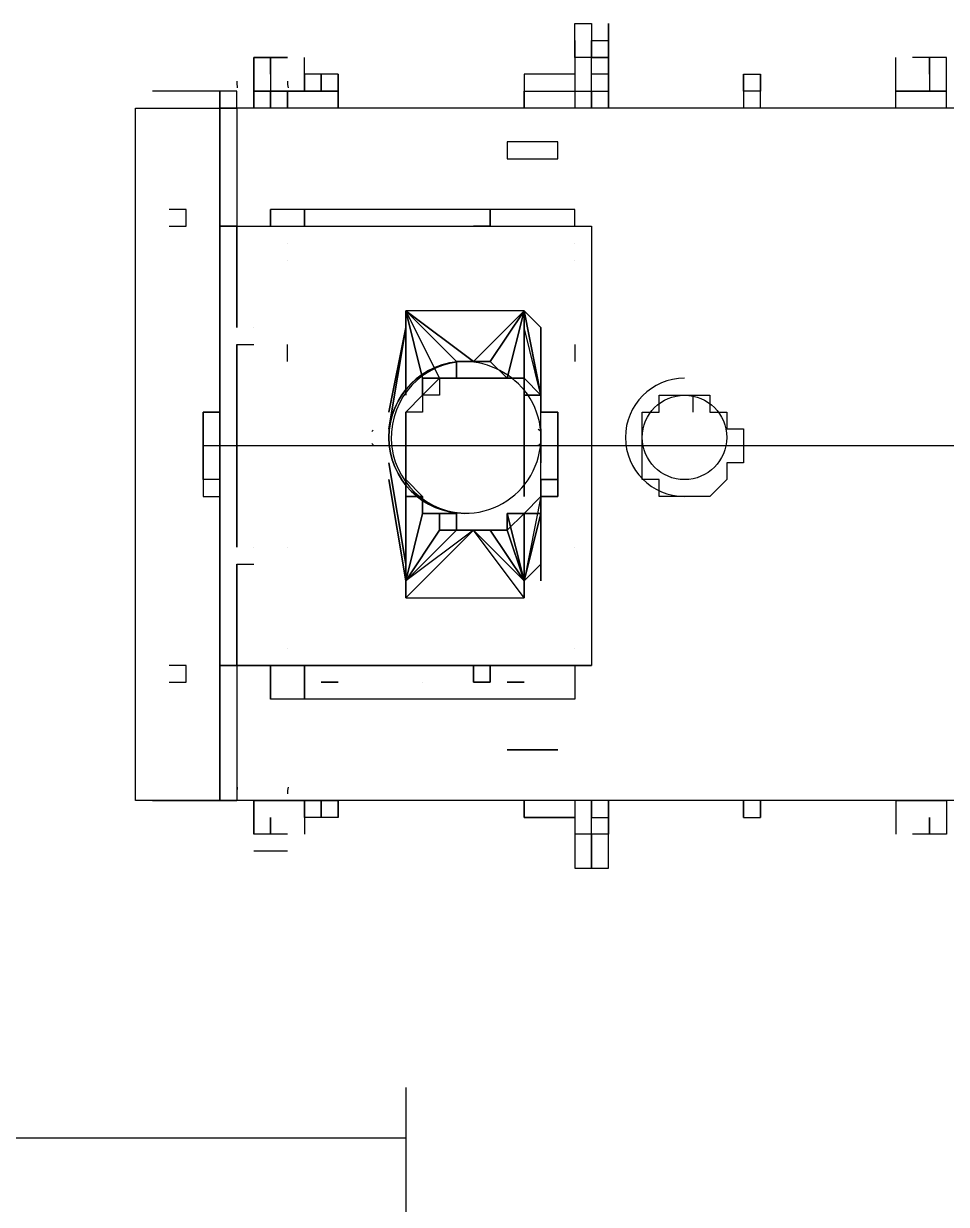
# Model space of a CAD drawing. Header units: metres. Extents: x -941 to 1333, y -28 to 1490.
# Drawn here: x 832.488 to 833.625, y 361.065 to 362.522 of the extents above; entities that cross this region are included whole.
import ezdxf

# ---------------------------------------------------------------- set-up
doc = ezdxf.new("R2010")
doc.units = ezdxf.units.M

msp = doc.modelspace()

# ---------------------------------------------------------------- linework, layer by layer
at = {"lineweight": 25}
for points in [[(833.16696, 362.52156), (833.16696, 362.52156)], [(833.16696, 362.50073), (833.16696, 362.4799), (833.16696, 362.50073), (833.16696, 362.52156), (833.18779, 362.52156), (833.18779, 362.50073), (833.18779, 362.4799), (833.16696, 362.4799), (833.16696, 362.41741)], [(833.18779, 362.43824), (833.18779, 362.41741), (833.18779, 362.4799), (833.18779, 362.50073), (833.20861, 362.50073), (833.20861, 362.52156), (833.20861, 362.50073), (833.20861, 362.4799), (833.20861, 362.50073)], [(833.20861, 362.52156), (833.20861, 362.52156)], [(833.16696, 362.50073), (833.16696, 362.50073)], [(833.16696, 362.50073), (833.16696, 362.50073)], [(833.16696, 362.50073), (833.16696, 362.50073)], [(833.18779, 362.50073), (833.18779, 362.50073)], [(833.20861, 362.50073), (833.20861, 362.50073)], [(833.20861, 362.50073), (833.20861, 362.50073)], [(833.20861, 362.50073), (833.20861, 362.50073)], [(832.77122, 362.4799), (832.77122, 362.4799)], [(832.77122, 362.4799), (832.77122, 362.4799)], [(832.79205, 362.4799), (832.79205, 362.4799)], [(832.79205, 362.45907), (832.79205, 362.4799)], [(832.79205, 362.4799), (832.79205, 362.4799)], [(832.79205, 362.4799), (832.79205, 362.45907)], [(832.79205, 362.4799), (832.79205, 362.4799)], [(832.79205, 362.45907), (832.79205, 362.4799)], [(832.79205, 362.4799), (832.79205, 362.4799)], [(832.79205, 362.4799), (832.79205, 362.43824)], [(832.81288, 362.4799), (832.81288, 362.4799)], [(832.8337, 362.4799), (832.8337, 362.4799)], [(832.8337, 362.43824), (832.8337, 362.4799)], [(833.16696, 362.4799), (833.16696, 362.4799)], [(833.16696, 362.4799), (833.16696, 362.4799)], [(833.16696, 362.4799), (833.16696, 362.4799)], [(833.18779, 362.4799), (833.18779, 362.4799)], [(833.18779, 362.4799), (833.18779, 362.4799)], [(833.20861, 362.4799), (833.20861, 362.4799)], [(833.20861, 362.41741), (833.20861, 362.4799), (833.20861, 362.41741)], [(833.20861, 362.4799), (833.20861, 362.4799)], [(833.5627, 362.41741), (833.5627, 362.4799)], [(833.62518, 362.41741), (833.62518, 362.4799), (833.58353, 362.4799)], [(833.58353, 362.4799), (833.58353, 362.4799)], [(833.60435, 362.4799), (833.60435, 362.4799)], [(833.60435, 362.4799), (833.60435, 362.43824)], [(832.79205, 362.45907), (832.79205, 362.45907)], [(832.79205, 362.45907), (832.79205, 362.45907)], [(832.79205, 362.45907), (832.79205, 362.45907)], [(832.79205, 362.45907), (832.79205, 362.45907)], [(832.79205, 362.45907), (832.79205, 362.45907)], [(832.85453, 362.45907), (832.85453, 362.45907)], [(833.16696, 362.45907), (833.1253, 362.45907), (833.10447, 362.45907), (833.10447, 362.43824), (833.1253, 362.43824), (833.16696, 362.43824), (833.18779, 362.43824), (833.20861, 362.43824)], [(833.10447, 362.45907), (833.10447, 362.45907)], [(833.1253, 362.45907), (833.1253, 362.45907)], [(833.20861, 362.45907), (833.18779, 362.45907)], [(833.20861, 362.45907), (833.20861, 362.45907)], [(833.39607, 362.41741), (833.39607, 362.43824), (833.39607, 362.45907), (833.39607, 362.43824), (833.37524, 362.43824), (833.37524, 362.45907), (833.37524, 362.43824), (833.37524, 362.45907), (833.37524, 362.43824), (833.37524, 362.45907), (833.37524, 362.43824), (833.37524, 362.41741)], [(833.37524, 362.45907), (833.39607, 362.45907), (833.39607, 362.43824), (833.39607, 362.45907), (833.39607, 362.43824)], [(833.60435, 362.45907), (833.60435, 362.45907)], [(832.72956, 362.27162), (832.72956, 362.0425), (832.72956, 361.95919), (832.70873, 361.95919), (832.70873, 362.02168), (832.70873, 361.95919), (832.70873, 361.93836), (832.72956, 361.93836), (832.72956, 361.73008), (832.75039, 361.73008), (832.75039, 361.56345), (832.72956, 361.56345), (832.62542, 361.56345), (832.62542, 362.41741), (832.72956, 362.41741), (832.72956, 362.43824), (832.72956, 362.41741), (832.75039, 362.41741), (832.75039, 362.27162), (832.75039, 362.14665), (832.75039, 362.27162), (833.18779, 362.27162)], [(832.75039, 362.41741), (832.75039, 362.43824), (832.64625, 362.43824)], [(832.72956, 362.43824), (832.72956, 362.43824)], [(834.6666, 362.43824), (834.62495, 362.43824), (834.62495, 362.41741), (834.64577, 362.41741), (834.64577, 362.43824), (834.74992, 362.43824), (834.74992, 362.41741), (834.74992, 362.43824), (834.74992, 362.41741), (832.72956, 362.41741)], [(832.77122, 362.43824), (832.77122, 362.43824)], [(832.87536, 362.43824), (832.77122, 362.43824), (832.77122, 362.41741)], [(832.77122, 362.43824), (832.77122, 362.43824)], [(832.77122, 362.43824), (832.77122, 362.43824)], [(832.77122, 362.41741), (832.77122, 362.43824), (832.77122, 362.41741)], [(832.77122, 362.43824), (832.77122, 362.43824)], [(832.81288, 362.41741), (832.81288, 362.43824), (832.81288, 362.41741)], [(832.8337, 362.43824), (832.8337, 362.43824)], [(832.85453, 362.43824), (832.85453, 362.43824)], [(832.87536, 362.43824), (832.87536, 362.43824)], [(832.87536, 362.43824), (832.87536, 362.43824)], [(833.10447, 362.41741), (833.10447, 362.43824), (833.10447, 362.41741)], [(833.10447, 362.43824), (833.10447, 362.43824)], [(833.10447, 362.43824), (833.10447, 362.43824)], [(833.18779, 362.43824), (833.18779, 362.43824)], [(833.20861, 362.43824), (833.20861, 362.43824)], [(833.37524, 362.43824), (833.37524, 362.43824)], [(833.37524, 362.43824), (833.37524, 362.43824)], [(833.39607, 362.43824), (833.39607, 362.43824)], [(833.39607, 362.43824), (833.39607, 362.43824)], [(833.5627, 362.43824), (833.62518, 362.43824), (833.5627, 362.43824)], [(832.64625, 362.41741), (832.64625, 362.41741)], [(832.72956, 361.85505), (832.72956, 361.73008), (832.72956, 361.93836), (832.72956, 361.95919), (832.72956, 362.0425), (832.72956, 362.41741), (832.72956, 362.27162), (832.75039, 362.27162), (832.72956, 362.27162), (833.18779, 362.27162), (833.18779, 361.73008), (832.75039, 361.73008), (832.75039, 361.85505), (832.77122, 361.85505)], [(832.72956, 362.41741), (832.72956, 362.41741)], [(832.72956, 362.41741), (832.72956, 362.41741)], [(832.72956, 362.41741), (832.72956, 362.41741)], [(832.72956, 362.41741), (832.72956, 362.41741)], [(832.72956, 362.41741), (832.72956, 362.41741)], [(832.77122, 362.41741), (832.77122, 362.41741)], [(832.77122, 362.41741), (832.77122, 362.41741)], [(833.08364, 362.41741), (833.08364, 362.41741)], [(833.1253, 362.41741), (833.08364, 362.41741)], [(833.1253, 362.41741), (833.1253, 362.41741)], [(833.1253, 362.41741), (833.1253, 362.41741)], [(833.08364, 362.37576), (833.08364, 362.37576)], [(833.14613, 362.37576), (833.08364, 362.37576), (833.08364, 362.35493), (833.14613, 362.35493)], [(833.14613, 362.37576), (833.14613, 362.37576)], [(833.14613, 362.37576), (833.14613, 362.37576)], [(833.14613, 362.35493), (833.14613, 362.35493)], [(833.14613, 362.35493), (833.14613, 362.35493)], [(832.72956, 362.3341), (832.72956, 362.3341)], [(832.72956, 362.3341), (832.72956, 362.3341)], [(832.72956, 362.3341), (832.72956, 362.3341)], [(832.72956, 362.3341), (832.72956, 362.3341)], [(832.72956, 362.3341), (832.72956, 362.3341)], [(832.72956, 362.3341), (832.72956, 362.3341)], [(832.66708, 362.27162), (832.6879, 362.27162), (832.6879, 362.29244), (832.66708, 362.29244)], [(832.6879, 362.27162), (832.6879, 362.29244)], [(833.16696, 362.27162), (833.16696, 362.29244), (832.79205, 362.29244)], [(832.85453, 362.29244), (832.85453, 362.29244)], [(832.85453, 362.29244), (832.85453, 362.29244)], [(832.87536, 362.29244), (832.85453, 362.29244)], [(832.85453, 362.29244), (832.85453, 362.29244)], [(832.85453, 362.29244), (832.85453, 362.29244)], [(832.85453, 362.29244), (832.85453, 362.29244)], [(832.85453, 362.29244), (832.85453, 362.29244)], [(832.87536, 362.29244), (832.87536, 362.29244)], [(832.87536, 362.29244), (832.87536, 362.29244)], [(832.9795, 362.29244), (832.9795, 362.29244)], [(832.9795, 362.29244), (832.9795, 362.29244)], [(832.9795, 362.29244), (832.9795, 362.29244)], [(832.9795, 362.29244), (832.9795, 362.29244)], [(832.9795, 362.29244), (832.9795, 362.29244)], [(832.9795, 362.29244), (832.9795, 362.29244)], [(832.9795, 362.29244), (832.9795, 362.29244)], [(832.9795, 362.29244), (832.9795, 362.29244)], [(833.06282, 362.29244), (833.06282, 362.27162), (833.06282, 362.29244)], [(833.06282, 362.29244), (833.06282, 362.29244)], [(833.06282, 362.29244), (833.06282, 362.29244)], [(833.08364, 362.29244), (833.08364, 362.29244)], [(833.10447, 362.29244), (833.08364, 362.29244)], [(833.08364, 362.29244), (833.08364, 362.29244)], [(833.08364, 362.29244), (833.08364, 362.29244)], [(833.08364, 362.29244), (833.08364, 362.29244)], [(833.08364, 362.29244), (833.08364, 362.29244)], [(833.10447, 362.29244), (833.10447, 362.29244)], [(833.10447, 362.29244), (833.10447, 362.29244)], [(833.10447, 362.29244), (833.10447, 362.29244)], [(833.10447, 362.29244), (833.10447, 362.29244)], [(832.66708, 362.27162), (832.66708, 362.27162)], [(832.66708, 362.27162), (832.66708, 362.27162)], [(832.6879, 362.27162), (832.6879, 362.27162)], [(832.6879, 362.27162), (832.6879, 362.27162)], [(832.72956, 362.27162), (832.72956, 362.27162)], [(832.72956, 362.27162), (832.72956, 362.27162)], [(832.72956, 362.27162), (832.72956, 362.27162)], [(832.72956, 362.27162), (832.72956, 362.27162)], [(832.72956, 362.27162), (832.72956, 362.27162)], [(832.72956, 362.27162), (832.72956, 362.27162)], [(832.72956, 362.27162), (832.72956, 362.27162)], [(832.75039, 362.27162), (832.72956, 362.27162), (832.75039, 362.27162)], [(832.72956, 362.14665), (832.72956, 362.27162), (832.72956, 362.0425), (832.72956, 361.95919), (832.72956, 361.93836), (832.72956, 361.56345)], [(832.72956, 362.27162), (832.72956, 362.27162)], [(832.75039, 362.27162), (832.75039, 362.27162)], [(832.85453, 362.27162), (832.85453, 362.27162)], [(832.85453, 362.27162), (832.87536, 362.27162)], [(832.9795, 362.27162), (832.9795, 362.27162)], [(832.9795, 362.27162), (832.9795, 362.27162)], [(833.04199, 362.27162), (833.04199, 362.27162)], [(833.04199, 362.27162), (833.04199, 362.27162)], [(833.04199, 362.27162), (833.04199, 362.27162)], [(833.04199, 362.27162), (833.04199, 362.27162)], [(833.04199, 362.27162), (833.06282, 362.27162)], [(833.06282, 362.27162), (833.06282, 362.27162)], [(833.06282, 362.27162), (833.06282, 362.27162)], [(833.06282, 362.27162), (833.06282, 362.27162)], [(833.08364, 362.27162), (833.08364, 362.27162)], [(833.08364, 362.27162), (833.10447, 362.27162)], [(833.16696, 362.27162), (833.16696, 362.27162)], [(832.81288, 362.25079), (832.81288, 362.25079)], [(833.16696, 362.25079), (833.16696, 362.25079)], [(832.81288, 362.22996), (832.81288, 362.22996)], [(832.81288, 362.22996), (832.81288, 362.22996)], [(832.81288, 362.22996), (832.81288, 362.22996)], [(832.81288, 362.22996), (832.81288, 362.22996)], [(832.81288, 362.22996), (832.81288, 362.22996)], [(833.16696, 362.22996), (833.16696, 362.22996)], [(833.16696, 362.22996), (833.16696, 362.22996)], [(833.16696, 362.22996), (833.16696, 362.22996)], [(833.16696, 362.22996), (833.16696, 362.22996)], [(833.16696, 362.22996), (833.16696, 362.22996)], [(833.16696, 362.22996), (833.16696, 362.22996)], [(833.10447, 361.93836), (833.10447, 362.06333), (833.10447, 361.93836), (833.10447, 362.06333), (833.1253, 362.06333), (833.1253, 362.14665), (833.10447, 362.16747), (832.95867, 362.16747)], [(832.95867, 362.16747), (832.95867, 362.16747)], [(832.95867, 362.16747), (832.95867, 362.16747)], [(832.95867, 362.16747), (832.95867, 362.16747)], [(832.95867, 362.16747), (832.95867, 362.16747)], [(832.95867, 362.16747), (832.95867, 362.16747)], [(832.95867, 362.16747), (832.95867, 362.16747)], [(833.10447, 362.16747), (833.10447, 362.16747)], [(833.10447, 362.16747), (833.10447, 362.16747)], [(833.10447, 362.16747), (833.10447, 362.16747)], [(833.1253, 362.06333), (833.1253, 362.14665), (833.1253, 362.06333), (833.10447, 362.16747), (833.1253, 362.06333), (833.10447, 362.14665), (833.10447, 362.16747)], [(833.10447, 362.16747), (833.10447, 362.16747)], [(833.10447, 362.16747), (833.10447, 362.16747)], [(833.10447, 362.16747), (833.10447, 362.16747)], [(833.10447, 362.08416), (833.10447, 362.16747), (833.10447, 362.08416)], [(832.72956, 362.14665), (832.72956, 362.14665)], [(832.75039, 362.14665), (832.75039, 362.14665)], [(832.75039, 362.14665), (832.75039, 362.14665)], [(832.75039, 362.14665), (832.75039, 362.14665)], [(832.75039, 362.14665), (832.75039, 362.14665)], [(832.75039, 362.14665), (832.75039, 362.14665)], [(832.75039, 362.14665), (832.75039, 362.14665)], [(832.75039, 362.14665), (832.75039, 362.14665)], [(832.77122, 362.14665), (832.77122, 362.14665)], [(832.77122, 362.14665), (832.77122, 362.14665)], [(832.77122, 362.14665), (832.77122, 362.14665)], [(832.77122, 362.14665), (832.77122, 362.14665)], [(832.93785, 362.0425), (832.95867, 362.14665), (832.93785, 362.0425)], [(832.93785, 362.02168), (832.95867, 362.14665), (832.93785, 362.02168)], [(832.95867, 362.14665), (832.95867, 362.14665)], [(832.95867, 362.14665), (832.95867, 362.14665)], [(832.95867, 362.14665), (832.95867, 362.14665)], [(833.10447, 362.14665), (833.10447, 362.14665)], [(833.10447, 362.14665), (833.10447, 362.14665)], [(833.1253, 362.14665), (833.1253, 362.14665)], [(833.1253, 362.14665), (833.1253, 362.14665)], [(832.72956, 362.12582), (832.72956, 362.12582)], [(832.72956, 362.12582), (832.72956, 362.12582)], [(832.72956, 362.12582), (832.72956, 362.12582)], [(832.72956, 362.12582), (832.72956, 362.12582)], [(832.72956, 362.12582), (832.72956, 362.12582)], [(832.72956, 361.87588), (832.72956, 362.12582)], [(832.75039, 362.12582), (832.75039, 361.87588), (832.75039, 362.12582), (832.77122, 362.12582)], [(832.75039, 362.12582), (832.75039, 362.12582)], [(832.75039, 362.12582), (832.75039, 362.12582)], [(832.75039, 362.12582), (832.75039, 362.12582)], [(832.75039, 362.12582), (832.75039, 362.12582)], [(832.75039, 362.12582), (832.75039, 362.12582)], [(832.75039, 362.12582), (832.75039, 362.12582)], [(832.75039, 362.12582), (832.75039, 362.12582)], [(832.75039, 362.12582), (832.75039, 362.12582)], [(832.75039, 362.12582), (832.75039, 362.12582)], [(832.75039, 362.12582), (832.75039, 362.12582)], [(832.75039, 362.12582), (832.75039, 362.12582)], [(832.75039, 362.12582), (832.75039, 362.12582)], [(832.75039, 362.12582), (832.75039, 362.12582)], [(832.75039, 362.12582), (832.75039, 362.12582)], [(832.75039, 362.12582), (832.75039, 362.12582)], [(832.75039, 362.12582), (832.75039, 362.12582)], [(832.77122, 362.12582), (832.77122, 362.12582)], [(832.77122, 362.12582), (832.77122, 362.12582)], [(832.77122, 362.12582), (832.77122, 362.12582)], [(832.81288, 362.12582), (832.81288, 362.12582)], [(832.81288, 362.10499), (832.81288, 362.12582)], [(832.81288, 362.12582), (832.81288, 362.12582)], [(832.81288, 362.12582), (832.81288, 362.12582)], [(832.81288, 362.12582), (832.81288, 362.12582)], [(833.16696, 362.12582), (833.16696, 362.12582)], [(833.16696, 362.12582), (833.16696, 362.12582)], [(833.16696, 362.12582), (833.16696, 362.12582)], [(833.16696, 362.12582), (833.16696, 362.12582)], [(833.16696, 362.12582), (833.16696, 362.12582)], [(833.16696, 362.12582), (833.16696, 362.10499)], [(832.75039, 362.10499), (832.75039, 362.10499)], [(832.75039, 362.10499), (832.75039, 362.10499)], [(832.75039, 362.10499), (832.75039, 362.10499)], [(832.81288, 362.10499), (832.81288, 362.10499)], [(833.04199, 362.10499), (833.04199, 362.10499)], [(833.04199, 362.10499), (833.04199, 362.10499)], [(833.16696, 362.10499), (833.16696, 362.10499)], [(833.1253, 362.06333), (833.1253, 362.06333)], [(833.31276, 362.06333), (833.31276, 362.06333)], [(833.31276, 362.06333), (833.31276, 362.06333)], [(833.31276, 362.06333), (833.31276, 362.0425)], [(833.31276, 362.06333), (833.31276, 362.06333)], [(833.31276, 362.06333), (833.31276, 362.06333)], [(833.31276, 362.06333), (833.31276, 362.06333)], [(833.31276, 362.06333), (833.31276, 362.06333)], [(833.31276, 362.06333), (833.31276, 362.06333)], [(833.31276, 362.06333), (833.31276, 362.06333)], [(833.31276, 362.06333), (833.31276, 362.06333)], [(832.72956, 362.0425), (832.72956, 362.0425)], [(832.72956, 362.0425), (832.72956, 362.0425)], [(832.72956, 362.0425), (832.72956, 362.0425)], [(832.72956, 362.0425), (832.72956, 362.0425)], [(833.1253, 362.0425), (833.1253, 362.0425)], [(833.1253, 362.0425), (833.1253, 362.0425)], [(833.1253, 362.00085), (833.1253, 362.02168), (833.1253, 362.0425)], [(833.31276, 362.0425), (833.31276, 362.0425)], [(833.31276, 362.0425), (833.31276, 362.0425)], [(833.31276, 362.0425), (833.31276, 362.0425)], [(832.70873, 362.02168), (832.70873, 362.02168)], [(832.70873, 362.02168), (832.70873, 362.02168)], [(833.1253, 362.02168), (833.1253, 362.02168)], [(833.1253, 362.02168), (833.1253, 362.02168)], [(833.1253, 362.02168), (833.1253, 362.02168)], [(833.1253, 362.02168), (833.1253, 362.02168)], [(833.1253, 362.00085), (833.1253, 362.02168), (833.1253, 362.00085)], [(833.25027, 362.02168), (833.25027, 362.02168)], [(833.25027, 362.02168), (833.25027, 362.02168)], [(833.25027, 362.02168), (833.25027, 362.02168)], [(833.25027, 362.02168), (833.25027, 362.02168)], [(833.25027, 362.02168), (833.25027, 362.02168)], [(833.25027, 362.02168), (833.25027, 362.02168)], [(833.35441, 362.02168), (833.35441, 362.02168)], [(833.35441, 362.02168), (833.35441, 362.02168)], [(833.35441, 362.02168), (833.35441, 362.02168)], [(833.35441, 362.02168), (833.35441, 362.02168)], [(833.35441, 362.02168), (833.35441, 362.02168)], [(833.35441, 362.02168), (833.35441, 362.02168)], [(834.74992, 362.00085), (832.70873, 362.00085)], [(832.81288, 362.00085), (832.81288, 362.00085)], [(832.81288, 362.00085), (832.81288, 362.00085)], [(832.81288, 362.00085), (832.81288, 362.00085)], [(832.81288, 362.00085), (832.81288, 362.00085)], [(832.93785, 362.00085), (832.93785, 362.00085)], [(833.1253, 361.95919), (833.1253, 361.98002), (833.1253, 362.00085), (833.10447, 362.00085)], [(833.1253, 362.00085), (833.1253, 362.00085)], [(833.1253, 362.00085), (833.1253, 362.00085)], [(833.1253, 361.98002), (833.1253, 362.00085), (833.1253, 361.98002)], [(833.16696, 362.00085), (833.16696, 362.00085)], [(833.16696, 362.00085), (833.16696, 362.00085)], [(833.16696, 362.00085), (833.16696, 362.00085)], [(833.16696, 362.00085), (833.16696, 362.00085)], [(833.16696, 362.00085), (833.16696, 362.00085)], [(833.16696, 362.00085), (833.16696, 362.00085)], [(833.37524, 362.00085), (833.37524, 362.00085)], [(832.93785, 361.98002), (832.93785, 361.98002)], [(832.93785, 361.98002), (832.93785, 361.98002)], [(832.93785, 361.98002), (832.93785, 361.98002)], [(833.10447, 361.83422), (833.10447, 361.81339), (833.10447, 361.83422), (833.10447, 361.81339), (833.10447, 361.83422), (833.1253, 361.85505), (833.1253, 361.93836), (833.1253, 361.85505), (833.1253, 361.83422), (833.1253, 361.93836), (833.10447, 361.83422), (833.1253, 361.91753), (833.10447, 361.83422), (833.10447, 361.91753), (833.10447, 361.83422), (833.08364, 361.91753), (833.10447, 361.83422), (833.08364, 361.8967), (833.10447, 361.83422), (833.06282, 361.8967), (833.10447, 361.83422), (833.04199, 361.8967), (832.95867, 361.83422), (833.02116, 361.8967), (832.95867, 361.83422), (833.00033, 361.8967), (832.95867, 361.83422), (832.9795, 361.91753), (832.95867, 361.83422), (832.95867, 361.91753), (832.95867, 361.83422), (832.95867, 361.93836), (832.95867, 361.83422), (832.95867, 361.85505), (832.93785, 361.98002), (832.95867, 361.85505), (832.95867, 361.83422), (832.95867, 361.81339), (832.95867, 361.83422), (832.95867, 361.81339)], [(833.1253, 361.98002), (833.1253, 361.98002)], [(833.1253, 361.98002), (833.1253, 361.98002)], [(832.70873, 361.95919), (832.70873, 361.95919)], [(832.70873, 361.95919), (832.70873, 361.95919)], [(832.72956, 361.95919), (832.72956, 361.95919)], [(832.72956, 361.95919), (832.72956, 361.95919)], [(832.72956, 361.95919), (832.72956, 361.95919)], [(832.72956, 361.95919), (832.72956, 361.95919)], [(832.93785, 361.95919), (832.95867, 361.83422), (832.93785, 361.95919)], [(833.25027, 361.95919), (833.25027, 361.95919)], [(833.25027, 361.95919), (833.25027, 361.95919)], [(833.25027, 361.95919), (833.25027, 361.95919)], [(833.25027, 361.95919), (833.25027, 361.95919)], [(833.25027, 361.95919), (833.25027, 361.95919)], [(833.35441, 361.95919), (833.35441, 361.95919)], [(833.35441, 361.95919), (833.35441, 361.95919)], [(833.35441, 361.95919), (833.35441, 361.95919)], [(833.35441, 361.95919), (833.35441, 361.95919)], [(833.35441, 361.95919), (833.35441, 361.95919)], [(833.35441, 361.95919), (833.35441, 361.95919)], [(832.72956, 361.93836), (832.72956, 361.93836)], [(833.31276, 361.93836), (833.31276, 361.93836)], [(833.31276, 361.93836), (833.31276, 361.93836)], [(833.31276, 361.93836), (833.31276, 361.93836)], [(833.31276, 361.93836), (833.31276, 361.93836)], [(833.31276, 361.93836), (833.31276, 361.93836)], [(833.31276, 361.93836), (833.31276, 361.93836)], [(833.31276, 361.93836), (833.31276, 361.93836)], [(833.31276, 361.93836), (833.31276, 361.93836)], [(833.04199, 361.8967), (833.04199, 361.8967)], [(833.04199, 361.8967), (833.04199, 361.8967)], [(833.04199, 361.8967), (833.04199, 361.8967)], [(833.04199, 361.8967), (833.04199, 361.8967)], [(833.06282, 361.8967), (833.06282, 361.8967)], [(833.06282, 361.8967), (833.06282, 361.8967)], [(832.72956, 361.87588), (832.72956, 361.87588)], [(832.72956, 361.87588), (832.72956, 361.87588)], [(832.72956, 361.87588), (832.72956, 361.87588)], [(832.72956, 361.87588), (832.72956, 361.87588)], [(832.72956, 361.87588), (832.72956, 361.87588)], [(832.72956, 361.87588), (832.72956, 361.87588)], [(832.75039, 361.87588), (832.75039, 361.87588)], [(832.75039, 361.87588), (832.75039, 361.87588)], [(832.75039, 361.87588), (832.75039, 361.87588)], [(832.75039, 361.87588), (832.75039, 361.87588)], [(832.75039, 361.87588), (832.75039, 361.87588)], [(832.75039, 361.87588), (832.75039, 361.87588)], [(832.75039, 361.87588), (832.75039, 361.87588)], [(832.77122, 361.87588), (832.77122, 361.87588)], [(832.77122, 361.87588), (832.77122, 361.87588)], [(832.77122, 361.87588), (832.77122, 361.87588)], [(832.77122, 361.87588), (832.77122, 361.87588)], [(832.77122, 361.87588), (832.77122, 361.87588)], [(832.81288, 361.87588), (832.81288, 361.87588)], [(832.81288, 361.87588), (832.81288, 361.87588)], [(832.81288, 361.87588), (832.81288, 361.87588)], [(832.81288, 361.87588), (832.81288, 361.87588)], [(832.81288, 361.87588), (832.81288, 361.87588)], [(833.16696, 361.87588), (833.16696, 361.87588)], [(833.16696, 361.87588), (833.16696, 361.87588)], [(833.16696, 361.87588), (833.16696, 361.87588)], [(833.16696, 361.87588), (833.16696, 361.87588)], [(833.16696, 361.87588), (833.16696, 361.87588)], [(833.16696, 361.87588), (833.16696, 361.87588)], [(832.72956, 361.85505), (832.72956, 361.85505)], [(832.72956, 361.85505), (832.72956, 361.85505)], [(832.72956, 361.85505), (832.72956, 361.85505)], [(832.75039, 361.85505), (832.75039, 361.73008), (832.72956, 361.73008), (833.18779, 361.73008)], [(832.75039, 361.85505), (832.75039, 361.85505)], [(832.75039, 361.85505), (832.75039, 361.85505)], [(832.75039, 361.85505), (832.75039, 361.85505)], [(832.75039, 361.85505), (832.75039, 361.85505)], [(832.75039, 361.85505), (832.75039, 361.85505)], [(832.75039, 361.85505), (832.75039, 361.85505)], [(832.75039, 361.85505), (832.75039, 361.85505)], [(832.75039, 361.85505), (832.75039, 361.85505)], [(832.75039, 361.85505), (832.75039, 361.85505)], [(832.75039, 361.85505), (832.75039, 361.85505)], [(832.75039, 361.85505), (832.75039, 361.85505)], [(832.75039, 361.85505), (832.75039, 361.85505)], [(832.75039, 361.85505), (832.75039, 361.85505)], [(832.75039, 361.85505), (832.75039, 361.85505)], [(832.75039, 361.85505), (832.75039, 361.85505)], [(832.75039, 361.85505), (832.75039, 361.85505)], [(832.75039, 361.85505), (832.75039, 361.85505)], [(832.77122, 361.85505), (832.77122, 361.85505)], [(832.77122, 361.85505), (832.77122, 361.85505)], [(832.95867, 361.85505), (832.95867, 361.85505)], [(832.95867, 361.85505), (832.95867, 361.85505)], [(832.95867, 361.85505), (832.95867, 361.85505)], [(833.10447, 361.85505), (833.10447, 361.85505)], [(833.1253, 361.85505), (833.1253, 361.85505)], [(832.95867, 361.83422), (832.95867, 361.83422)], [(832.95867, 361.83422), (832.95867, 361.83422)], [(832.95867, 361.83422), (832.95867, 361.83422)], [(832.95867, 361.83422), (832.95867, 361.83422)], [(833.10447, 361.83422), (833.10447, 361.83422)], [(833.10447, 361.83422), (833.10447, 361.83422)], [(832.95867, 361.81339), (832.95867, 361.81339)], [(832.95867, 361.81339), (832.95867, 361.81339)], [(832.95867, 361.81339), (832.95867, 361.81339)], [(832.95867, 361.81339), (832.95867, 361.81339)], [(833.10447, 361.81339), (833.10447, 361.81339)], [(833.10447, 361.81339), (833.10447, 361.81339)], [(833.10447, 361.81339), (833.10447, 361.81339)], [(832.81288, 361.75091), (832.81288, 361.75091)], [(832.81288, 361.75091), (832.81288, 361.75091)], [(832.81288, 361.75091), (832.81288, 361.75091)], [(832.81288, 361.75091), (832.81288, 361.75091)], [(832.81288, 361.75091), (832.81288, 361.75091)], [(833.16696, 361.75091), (833.16696, 361.75091)], [(833.16696, 361.75091), (833.16696, 361.75091)], [(833.16696, 361.75091), (833.16696, 361.75091)], [(833.16696, 361.75091), (833.16696, 361.75091)], [(833.16696, 361.75091), (833.16696, 361.75091)], [(833.16696, 361.75091), (833.16696, 361.75091)], [(832.66708, 361.70925), (832.6879, 361.70925), (832.6879, 361.73008), (832.66708, 361.73008)], [(832.6879, 361.70925), (832.6879, 361.73008)], [(832.72956, 361.73008), (832.72956, 361.73008)], [(832.72956, 361.73008), (832.72956, 361.73008)], [(832.72956, 361.73008), (832.72956, 361.73008)], [(832.72956, 361.73008), (832.72956, 361.73008)], [(832.72956, 361.73008), (832.72956, 361.73008)], [(832.72956, 361.73008), (832.72956, 361.73008)], [(832.72956, 361.73008), (832.72956, 361.73008)], [(832.75039, 361.73008), (832.72956, 361.73008), (832.75039, 361.73008)], [(834.64577, 361.56345), (834.74992, 361.56345), (832.72956, 361.56345), (832.72956, 361.73008)], [(832.72956, 361.73008), (832.72956, 361.73008)], [(832.75039, 361.73008), (832.75039, 361.73008)], [(833.16696, 361.73008), (833.16696, 361.68842), (832.79205, 361.68842), (832.79205, 361.73008), (832.79205, 361.68842)], [(833.04199, 361.70925), (833.06282, 361.70925), (833.04199, 361.70925), (833.04199, 361.73008), (833.04199, 361.70925), (833.06282, 361.70925), (833.06282, 361.73008), (833.06282, 361.70925), (833.06282, 361.73008)], [(833.16696, 361.73008), (833.16696, 361.73008)], [(832.66708, 361.70925), (832.66708, 361.70925)], [(832.66708, 361.70925), (832.66708, 361.70925)], [(832.6879, 361.70925), (832.6879, 361.70925)], [(832.6879, 361.70925), (832.6879, 361.70925)], [(832.85453, 361.70925), (832.85453, 361.70925)], [(832.85453, 361.70925), (832.85453, 361.70925)], [(832.85453, 361.70925), (832.85453, 361.70925)], [(832.85453, 361.70925), (832.85453, 361.70925)], [(832.85453, 361.70925), (832.85453, 361.70925)], [(832.85453, 361.70925), (832.85453, 361.70925)], [(832.87536, 361.70925), (832.87536, 361.70925)], [(832.87536, 361.70925), (832.87536, 361.70925)], [(832.9795, 361.70925), (832.9795, 361.70925)], [(832.9795, 361.70925), (832.9795, 361.70925)], [(832.9795, 361.70925), (832.9795, 361.70925)], [(832.9795, 361.70925), (832.9795, 361.70925)], [(832.9795, 361.70925), (832.9795, 361.70925)], [(832.9795, 361.70925), (832.9795, 361.70925)], [(832.9795, 361.70925), (832.9795, 361.70925)], [(832.9795, 361.70925), (832.9795, 361.70925)], [(832.9795, 361.70925), (832.9795, 361.70925)], [(833.04199, 361.70925), (833.04199, 361.70925)], [(833.04199, 361.70925), (833.04199, 361.70925)], [(833.04199, 361.70925), (833.04199, 361.70925)], [(833.04199, 361.70925), (833.04199, 361.70925)], [(833.06282, 361.70925), (833.06282, 361.70925)], [(833.06282, 361.70925), (833.06282, 361.70925)], [(833.06282, 361.70925), (833.06282, 361.70925)], [(833.06282, 361.70925), (833.06282, 361.70925)], [(833.06282, 361.70925), (833.06282, 361.70925)], [(833.06282, 361.70925), (833.06282, 361.70925)], [(833.06282, 361.70925), (833.06282, 361.70925)], [(833.08364, 361.70925), (833.08364, 361.70925)], [(833.08364, 361.70925), (833.08364, 361.70925)], [(833.08364, 361.70925), (833.08364, 361.70925)], [(833.08364, 361.70925), (833.08364, 361.70925)], [(833.08364, 361.70925), (833.08364, 361.70925)], [(833.08364, 361.70925), (833.08364, 361.70925)], [(833.10447, 361.70925), (833.10447, 361.70925)], [(833.10447, 361.70925), (833.10447, 361.70925)], [(832.79205, 361.68842), (832.79205, 361.68842)], [(832.72956, 361.66759), (832.72956, 361.66759)], [(832.72956, 361.66759), (832.72956, 361.66759)], [(832.72956, 361.66759), (832.72956, 361.66759)], [(832.72956, 361.66759), (832.72956, 361.66759)], [(832.72956, 361.66759), (832.72956, 361.66759)], [(832.72956, 361.66759), (832.72956, 361.66759)], [(832.72956, 361.66759), (832.72956, 361.66759)], [(832.72956, 361.66759), (832.72956, 361.66759)], [(833.08364, 361.62594), (833.08364, 361.62594)], [(833.14613, 361.62594), (833.08364, 361.62594), (833.14613, 361.62594)], [(833.08364, 361.62594), (833.08364, 361.62594)], [(833.08364, 361.62594), (833.14613, 361.62594)], [(833.14613, 361.62594), (833.14613, 361.62594)], [(833.14613, 361.62594), (833.14613, 361.62594)], [(833.14613, 361.62594), (833.14613, 361.62594)], [(832.64625, 361.56345), (832.75039, 361.56345)], [(832.64625, 361.56345), (832.64625, 361.56345)], [(832.72956, 361.56345), (832.72956, 361.56345)], [(832.72956, 361.56345), (832.72956, 361.56345)], [(832.72956, 361.56345), (832.72956, 361.56345)], [(832.72956, 361.56345), (832.72956, 361.56345)], [(832.75039, 361.56345), (832.75039, 361.56345)], [(832.77122, 361.56345), (832.77122, 361.56345)], [(832.77122, 361.56345), (832.77122, 361.56345)], [(832.77122, 361.56345), (832.77122, 361.56345)], [(832.87536, 361.56345), (832.77122, 361.56345), (832.77122, 361.52179), (832.77122, 361.56345), (832.8337, 361.56345), (832.77122, 361.56345), (832.77122, 361.52179)], [(832.77122, 361.56345), (832.77122, 361.56345)], [(832.77122, 361.56345), (832.77122, 361.56345)], [(832.77122, 361.56345), (832.77122, 361.56345)], [(832.77122, 361.56345), (832.77122, 361.56345)], [(832.81288, 361.52179), (832.77122, 361.52179), (832.77122, 361.56345)], [(832.77122, 361.56345), (832.77122, 361.56345)], [(832.79205, 361.56345), (832.79205, 361.56345)], [(832.79205, 361.56345), (832.79205, 361.56345)], [(832.81288, 361.56345), (832.81288, 361.56345)], [(832.85453, 361.54262), (832.8337, 361.54262), (832.8337, 361.56345), (832.87536, 361.56345), (832.87536, 361.54262), (832.87536, 361.56345), (832.87536, 361.54262), (832.85453, 361.54262), (832.85453, 361.56345), (832.85453, 361.54262), (832.85453, 361.56345), (832.85453, 361.54262), (832.85453, 361.56345)], [(832.8337, 361.56345), (832.8337, 361.56345)], [(832.8337, 361.56345), (832.8337, 361.52179)], [(832.85453, 361.56345), (832.85453, 361.56345)], [(832.87536, 361.56345), (832.87536, 361.56345)], [(832.87536, 361.56345), (832.87536, 361.56345)], [(833.1253, 361.56345), (833.08364, 361.56345)], [(833.08364, 361.56345), (833.08364, 361.56345)], [(833.10447, 361.56345), (833.10447, 361.56345)], [(833.10447, 361.56345), (833.10447, 361.56345)], [(833.10447, 361.56345), (833.10447, 361.56345)], [(833.1253, 361.56345), (833.1253, 361.56345)], [(833.1253, 361.56345), (833.1253, 361.56345)], [(833.20861, 361.50097), (833.20861, 361.52179), (833.18779, 361.52179), (833.16696, 361.52179), (833.16696, 361.50097), (833.16696, 361.48014), (833.18779, 361.48014), (833.18779, 361.50097), (833.18779, 361.52179), (833.18779, 361.56345), (833.18779, 361.54262), (833.20861, 361.54262)], [(833.20861, 361.56345), (833.18779, 361.56345), (833.16696, 361.56345), (833.16696, 361.52179), (833.16696, 361.50097)], [(833.18779, 361.56345), (833.18779, 361.56345)], [(833.18779, 361.56345), (833.18779, 361.56345)], [(833.20861, 361.56345), (833.20861, 361.52179), (833.20861, 361.56345)], [(833.20861, 361.56345), (833.20861, 361.56345)], [(833.39607, 361.56345), (833.37524, 361.56345), (833.37524, 361.54262), (833.37524, 361.56345), (833.37524, 361.54262), (833.37524, 361.56345), (833.37524, 361.54262), (833.39607, 361.54262), (833.39607, 361.56345), (833.39607, 361.54262)], [(833.37524, 361.56345), (833.37524, 361.56345)], [(833.39607, 361.56345), (833.39607, 361.56345)], [(833.39607, 361.54262), (833.39607, 361.56345), (833.39607, 361.54262)], [(833.39607, 361.56345), (833.39607, 361.56345)], [(833.62518, 361.56345), (833.5627, 361.56345), (833.62518, 361.56345)], [(833.5627, 361.56345), (833.5627, 361.52179)], [(833.62518, 361.56345), (833.62518, 361.52179), (833.58353, 361.52179)], [(832.79205, 361.54262), (832.79205, 361.54262)], [(832.79205, 361.54262), (832.79205, 361.54262)], [(832.79205, 361.54262), (832.79205, 361.54262)], [(832.79205, 361.54262), (832.79205, 361.54262)], [(832.79205, 361.54262), (832.79205, 361.54262)], [(832.79205, 361.54262), (832.79205, 361.52179)], [(832.85453, 361.54262), (832.85453, 361.54262)], [(832.87536, 361.54262), (832.87536, 361.54262)], [(833.10447, 361.54262), (833.10447, 361.54262)], [(833.1253, 361.54262), (833.1253, 361.54262)], [(833.16696, 361.54262), (833.1253, 361.54262), (833.16696, 361.54262)], [(833.18779, 361.54262), (833.18779, 361.54262)], [(833.37524, 361.54262), (833.37524, 361.54262)], [(833.37524, 361.54262), (833.37524, 361.54262)], [(833.39607, 361.54262), (833.39607, 361.54262)], [(833.60435, 361.54262), (833.60435, 361.54262)], [(833.60435, 361.54262), (833.60435, 361.52179)], [(832.77122, 361.52179), (832.77122, 361.52179)], [(832.77122, 361.52179), (832.77122, 361.52179)], [(832.77122, 361.52179), (832.77122, 361.52179)], [(832.79205, 361.52179), (832.79205, 361.52179)], [(832.79205, 361.52179), (832.79205, 361.52179)], [(832.79205, 361.52179), (832.79205, 361.52179)], [(832.81288, 361.52179), (832.81288, 361.52179)], [(832.81288, 361.52179), (832.81288, 361.52179)], [(832.8337, 361.52179), (832.8337, 361.52179)], [(833.16696, 361.52179), (833.16696, 361.52179)], [(833.16696, 361.52179), (833.16696, 361.52179)], [(833.16696, 361.52179), (833.16696, 361.52179)], [(833.16696, 361.52179), (833.16696, 361.52179)], [(833.18779, 361.52179), (833.18779, 361.52179)], [(833.18779, 361.52179), (833.18779, 361.52179)], [(833.20861, 361.52179), (833.20861, 361.52179)], [(833.58353, 361.52179), (833.58353, 361.52179)], [(833.60435, 361.52179), (833.60435, 361.52179)], [(832.81288, 361.50097), (832.77122, 361.50097)], [(833.16696, 361.48014), (833.16696, 361.48014)], [(833.18779, 361.48014), (833.18779, 361.48014)], [(833.18779, 361.48014), (833.18779, 361.48014)], [(833.18779, 361.48014), (833.18779, 361.48014)], [(833.20861, 361.48014), (833.20861, 361.48014)], [(833.20861, 361.48014), (833.20861, 361.48014)], [(833.20861, 361.48014), (833.20861, 361.48014)], [(833.20861, 361.48014), (833.20861, 361.48014)], [(832.95867, 361.20937), (832.95867, 360.62617)], [(832.95867, 361.14688), (831.77146, 361.14688)]]:
    msp.add_lwpolyline(points, dxfattribs=at)
for points in [[(832.77122, 362.43824), (832.77122, 362.4799), (832.81288, 362.4799), (832.77122, 362.4799), (832.77122, 362.43824), (832.8337, 362.43824), (832.77122, 362.43824), (832.77122, 362.41741), (832.77122, 362.43824), (832.77122, 362.41741), (832.77122, 362.43824), (832.77122, 362.4799)], [(832.79205, 362.45907), (832.79205, 362.4799)], [(833.18779, 362.4799), (833.20861, 362.4799)], [(833.60435, 362.45907), (833.60435, 362.4799)], [(832.8337, 362.43824), (832.8337, 362.45907)], [(832.85453, 362.45907), (832.8337, 362.45907), (832.8337, 362.43824), (832.87536, 362.43824), (832.87536, 362.45907), (832.87536, 362.43824), (832.87536, 362.45907), (832.87536, 362.43824), (832.87536, 362.41741), (832.87536, 362.43824), (832.87536, 362.45907), (832.85453, 362.45907), (832.85453, 362.43824), (832.85453, 362.45907), (832.85453, 362.43824)], [(832.79205, 362.43824), (832.79205, 362.41741), (832.79205, 362.43824), (832.79205, 362.41741)], [(833.14613, 362.37576), (833.08364, 362.37576), (833.08364, 362.35493), (833.14613, 362.35493)], [(832.79205, 362.29244), (832.79205, 362.27162)], [(832.8337, 362.29244), (832.8337, 362.27162)], [(833.06282, 362.27162), (833.04199, 362.27162)], [(832.95867, 362.16747), (832.95867, 362.14665), (832.93785, 362.02168), (832.95867, 362.14665), (832.95867, 362.16747), (833.04199, 362.10499), (833.10447, 362.16747), (833.06282, 362.10499), (833.10447, 362.16747), (833.04199, 362.10499), (832.95867, 362.16747), (833.02116, 362.10499), (832.95867, 362.16747), (833.00033, 362.08416), (832.95867, 362.16747), (832.9795, 362.08416), (832.95867, 362.16747), (832.95867, 362.06333), (832.95867, 362.16747), (832.95867, 362.06333)], [(833.08364, 362.08416), (833.10447, 362.16747), (833.08364, 362.08416), (833.10447, 362.16747)], [(833.1253, 362.06333), (833.10447, 362.08416), (833.08364, 362.08416), (833.06282, 362.10499), (833.04199, 362.10499), (833.02116, 362.10499), (833.02116, 362.08416), (833.00033, 362.08416), (832.9795, 362.08416), (832.9795, 362.06333), (832.95867, 362.0425), (832.95867, 362.02168), (832.95867, 362.00085), (832.95867, 361.98002), (832.95867, 361.95919), (832.95867, 361.93836), (832.9795, 361.93836), (832.9795, 361.91753), (833.00033, 361.91753), (833.00033, 361.8967), (833.02116, 361.8967), (833.04199, 361.8967), (833.06282, 361.8967), (833.08364, 361.8967), (833.10447, 361.91753), (833.1253, 361.91753), (833.1253, 361.93836), (833.14613, 361.93836), (833.14613, 361.95919), (833.14613, 361.98002), (833.14613, 362.00085), (833.14613, 362.02168), (833.14613, 362.0425), (833.1253, 362.0425)], [(833.06282, 361.8967), (833.04199, 361.8967), (833.02116, 361.8967), (833.00033, 361.8967), (833.00033, 361.91753), (832.9795, 361.91753), (832.9795, 361.93836), (832.95867, 361.93836), (832.95867, 361.95919), (832.95867, 361.98002), (832.95867, 362.00085), (832.95867, 362.02168), (832.95867, 362.0425), (832.9795, 362.06333), (832.9795, 362.08416), (833.00033, 362.08416), (833.02116, 362.08416), (833.02116, 362.10499), (833.04199, 362.10499), (833.06282, 362.10499), (833.08364, 362.08416), (833.10447, 362.08416), (833.1253, 362.06333), (833.1253, 362.0425), (833.14613, 362.0425), (833.14613, 362.02168), (833.14613, 362.00085), (833.14613, 361.98002), (833.14613, 361.95919), (833.14613, 361.93836), (833.1253, 361.93836), (833.1253, 361.91753), (833.10447, 361.91753), (833.08364, 361.91753), (833.08364, 361.8967)], [(833.1253, 362.0425), (833.1253, 362.06333), (833.10447, 362.06333), (833.10447, 362.08416), (833.08364, 362.08416), (833.06282, 362.08416), (833.04199, 362.08416), (833.02116, 362.08416), (833.00033, 362.08416), (833.00033, 362.06333), (832.9795, 362.06333), (832.9795, 362.0425), (832.95867, 362.0425), (832.95867, 362.02168), (832.95867, 362.00085), (832.95867, 361.98002), (832.95867, 361.95919), (832.9795, 361.93836), (832.9795, 361.91753), (833.00033, 361.91753), (833.02116, 361.91753), (833.02116, 361.8967), (833.04199, 361.8967), (833.06282, 361.8967), (833.08364, 361.8967), (833.08364, 361.91753), (833.10447, 361.91753), (833.1253, 361.93836), (833.1253, 361.95919), (833.14613, 361.95919), (833.14613, 361.98002), (833.14613, 362.00085), (833.14613, 362.02168), (833.14613, 362.0425)], [(833.06282, 361.8967), (833.04199, 361.8967), (833.02116, 361.8967), (833.02116, 361.91753), (833.00033, 361.91753), (832.9795, 361.91753), (832.9795, 361.93836), (832.95867, 361.93836), (832.95867, 361.95919), (832.95867, 361.98002), (832.95867, 362.00085), (832.95867, 362.02168), (832.95867, 362.0425), (832.9795, 362.06333), (833.00033, 362.08416), (833.02116, 362.08416), (833.04199, 362.08416), (833.06282, 362.08416), (833.08364, 362.08416), (833.10447, 362.08416), (833.10447, 362.06333), (833.1253, 362.06333), (833.1253, 362.0425), (833.14613, 362.0425), (833.14613, 362.02168), (833.14613, 362.00085), (833.14613, 361.98002), (833.14613, 361.95919), (833.1253, 361.95919), (833.1253, 361.93836), (833.1253, 361.91753), (833.10447, 361.91753), (833.08364, 361.91753), (833.08364, 361.8967)], [(833.37524, 362.00085), (833.37524, 361.98002), (833.35441, 361.98002), (833.35441, 361.95919), (833.33359, 361.93836), (833.31276, 361.93836), (833.29193, 361.93836), (833.2711, 361.93836), (833.2711, 361.95919), (833.25027, 361.95919), (833.25027, 361.98002), (833.25027, 362.00085), (833.25027, 362.02168), (833.25027, 362.0425), (833.2711, 362.0425), (833.2711, 362.06333), (833.29193, 362.06333), (833.31276, 362.06333), (833.33359, 362.06333), (833.33359, 362.0425), (833.35441, 362.0425), (833.35441, 362.02168), (833.37524, 362.02168)], [(832.70873, 362.02168), (832.70873, 362.0425), (832.72956, 362.0425), (832.70873, 362.0425)], [(832.95867, 361.85505), (832.93785, 361.98002)], [(833.04199, 361.8967), (832.95867, 361.81339), (833.10447, 361.81339)], [(832.8337, 361.73008), (832.8337, 361.68842)], [(832.85453, 361.70925), (832.87536, 361.70925)], [(833.08364, 361.70925), (833.10447, 361.70925)], [(832.8337, 361.54262), (832.8337, 361.56345)], [(833.10447, 361.56345), (833.10447, 361.54262), (833.1253, 361.54262), (833.10447, 361.54262)], [(833.37524, 361.54262), (833.37524, 361.56345)], [(832.79205, 361.52179), (832.79205, 361.54262)], [(832.79205, 361.54262), (832.79205, 361.52179)], [(833.60435, 361.54262), (833.60435, 361.52179)], [(833.20861, 361.52179), (833.18779, 361.52179), (833.18779, 361.50097), (833.18779, 361.48014), (833.20861, 361.48014), (833.20861, 361.50097)]]:
    msp.add_lwpolyline(points, close=True, dxfattribs=at)
msp.add_lwpolyline([(833.03669, 361.91767, 0.586323), (833.10872, 362.06448, 0.2325709), (833.03141, 362.10499, 0.9982761), (833.03141, 361.91753, -0.9982761), (833.03141, 362.10499, 0.9982761), (833.03141, 361.91753, -0.9982761), (833.03141, 362.10499, 0.9956472)], format="xyb", close=True, dxfattribs=at)
msp.add_circle((833.30234, 362.01126), 0.05207, dxfattribs=at)
msp.add_circle((833.30234, 362.01126), 0.05207, dxfattribs=at)
for centre, radius, start, end in [((832.78163, 362.44866), 0.03124, 176.25725, 191.34981), ((832.84411, 362.44866), 0.03124, 176.25725, 191.34981), ((833.03157, 362.01126), 0.09373, 90.39545, 269.89557), ((833.30234, 362.01126), 0.0729, 90.09872, 269.90128), ((832.78163, 361.57387), 0.03124, 168.65019, 183.74275), ((832.84411, 361.57387), 0.03124, 168.65019, 183.74275)]:
    msp.add_arc(centre, radius, start, end, dxfattribs=at)
for points in [[(832.9184, 362.02023), (832.91775, 362.01986), (832.91718, 362.01928), (832.91668, 362.01849)], [(833.12423, 362.01922), (833.1235, 362.02016), (833.12266, 362.02073), (833.12172, 362.02092)], [(832.91688, 362.00373), (832.91733, 362.0031), (832.91783, 362.00262), (832.91838, 362.0023)], [(833.12172, 362.0016), (833.12266, 362.00179), (833.1235, 362.00236), (833.12423, 362.0033)]]:
    msp.add_open_spline(points, degree=3, dxfattribs=at)

doc.saveas('drawing.dxf')
